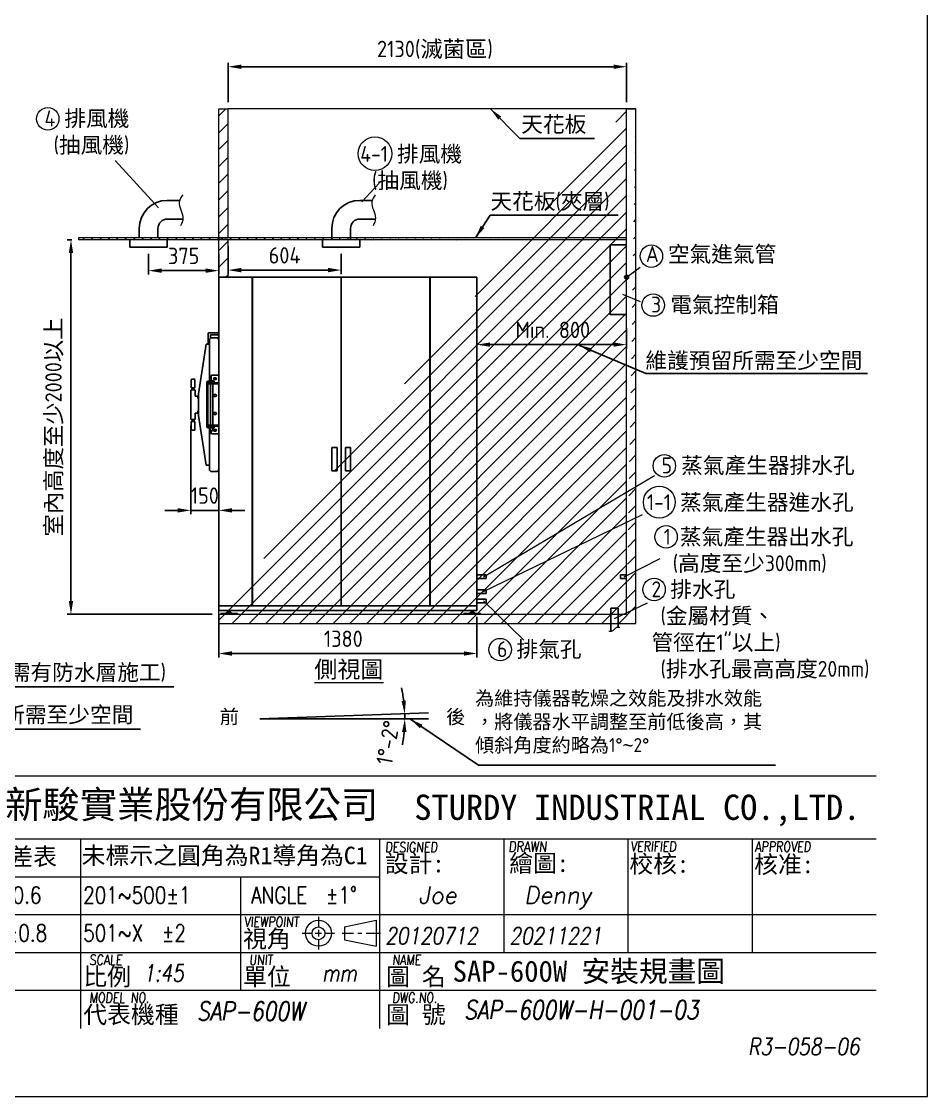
# Model space of a CAD drawing. Header units: millimetres. Extents: x -189900 to -176715, y -7867 to 1403.
# Drawn here: x -181558 to -176715, y -7867 to -2124 of the extents above; entities that cross this region are included whole.
import ezdxf

# ---------------------------------------------------------------- set-up
doc = ezdxf.new("R2010")
doc.units = ezdxf.units.MM
doc.header["$MEASUREMENT"] = 0
doc.linetypes.add('HIDDEN', pattern=[9.525, 6.35, -3.175])
doc.layers.get('0').update_dxf_attribs({"lineweight": 25})
for name, color, linetype, lineweight in [('D', 3, 'Continuous', 13), ('F', 7, 'Continuous', 15), ('H', 2, 'HIDDEN', 15), ('S', 4, 'Continuous', 15), ('T', 4, 'Continuous', 15)]:
    doc.layers.add(name, color=color, linetype=linetype, lineweight=lineweight)
doc.styles.get("Standard").update_dxf_attribs({"font": 'KAIU.TTF'})
doc.styles.add('STU25', font='isocp2.shx')
doc.styles.add('Text', font='romans.shx', dxfattribs={"width": 0.8, "oblique": 10})
doc.dimstyles.new('STU25', dxfattribs={"dimscale": 35, "dimtxt": 2.5, "dimasz": 2, "dimexe": 0.6, "dimexo": 1, "dimgap": 1, "dimtad": 1, "dimdsep": 46, "dimtxsty": 'STU25', "dimcen": 2, "dimazin": 2, "dimtfac": 1, "dimtmove": 0, "dimatfit": 3, "dimfxl": 0, "dimtolj": 1, "dimtzin": 0, "dimarcsym": 0})
doc.dimstyles.new('STU25$7', dxfattribs={"dimscale": 35, "dimtxt": 2.5, "dimasz": 2, "dimexe": 1.25, "dimexo": 0.625, "dimgap": 1, "dimtad": 0, "dimdec": 4, "dimdsep": 46, "dimtxsty": 'STU25', "dimcen": 2.5, "dimazin": 2, "dimtfac": 1, "dimtdec": 4, "dimtmove": 0, "dimatfit": 3, "dimfxl": 0, "dimtolj": 1, "dimtzin": 0, "dimarcsym": 0})
pattern_1 = [(45, (50709.91, 14226.26), (-44.90128, 44.90128), [])]

# ---------------------------------------------------------------- blocks, each defined once
blk = doc.blocks.new('*D1')
at = {"layer": 'D', "color": 0, "lineweight": -2}
for start, end in [(7.18063, 12.36126), (0, 2), (349.63874, 354.81937)]:
    blk.add_arc((-180283.5, -5849.7), 774.4, start, end, dxfattribs=at)
at = {"layer": 'D', "color": 0}
for points in [[(-179526.7, -5753.8), (-179503.5, -5751.9), (-179509.5, -5822.6)], [(-179500.5, -5920.1), (-179523.8, -5919.1), (-179509, -5849.7)]]:
    blk.add_solid(points, dxfattribs=at)
at = {"layer": 'Defpoints', "color": 0}
for p in [(-180283.5, -5849.7), (-180283.5, -5849.7), (-179509.2, -5831.6), (-179383, -5818.2), (-179382.5, -5849.7)]:
    blk.add_point(p, dxfattribs=at)
at = {"layer": 'D', "color": 0, "insert": (-179599.4, -5976.1), "char_height": 87.5, "attachment_point": 5, "rotation": 79.52599, "style": 'STU25'}
blk.add_mtext('1%%D-2%%D', dxfattribs=at)
blk = doc.blocks.new('*D2')
at = {"layer": 'D', "color": 0, "lineweight": -2}
for p, q in [((-180453.5, -3325), (-180453.5, -3473)), ((-179849.5, -3364.2), (-179849.5, -3473)), ((-180383.5, -3452), (-179919.5, -3452))]:
    blk.add_line(p, q, dxfattribs=at)
at = {"layer": 'D', "color": 0}
for points in [[(-180383.5, -3440.3), (-180383.5, -3463.7), (-180453.5, -3452)], [(-179919.5, -3463.7), (-179919.5, -3440.3), (-179849.5, -3452)]]:
    blk.add_solid(points, dxfattribs=at)
at = {"layer": 'Defpoints', "color": 0}
for p in [(-180453.5, -3290), (-179849.5, -3329.2), (-179849.5, -3452)]:
    blk.add_point(p, dxfattribs=at)
at = {"layer": 'D', "color": 0, "insert": (-180151.5, -3373.2), "char_height": 87.5, "attachment_point": 5, "style": 'STU25'}
blk.add_mtext('\\A1;604', dxfattribs=at)
blk = doc.blocks.new('*D4')
at = {"layer": 'D', "color": 0, "lineweight": -2}
for p, q in [((-181288.5, -3290), (-181314.4, -3290)), ((-181293.4, -5220), (-181293.4, -3360)), ((-180538.5, -5290), (-181314.4, -5290))]:
    blk.add_line(p, q, dxfattribs=at)
at = {"layer": 'D', "color": 0}
for points in [[(-181281.7, -3360), (-181305, -3360), (-181293.4, -3290)], [(-181305, -5220), (-181281.7, -5220), (-181293.4, -5290)]]:
    blk.add_solid(points, dxfattribs=at)
at = {"layer": 'Defpoints', "color": 0}
for p in [(-181293.4, -3290), (-181253.5, -3290), (-180503.5, -5290)]:
    blk.add_point(p, dxfattribs=at)
at = {"layer": 'D', "color": 0, "insert": (-181381.8, -4290), "char_height": 87.5, "attachment_point": 5, "rotation": 90, "style": 'STU25'}
blk.add_mtext('\\A1;{\\f標楷體|b0|i0|c136|p65;室內高度至少}2000{\\f標楷體|b0|i0|c136|p65;以上}', dxfattribs=at)
blk = doc.blocks.new('*D8')
at = {"layer": 'D', "color": 0, "lineweight": -2}
for p, q in [((-179123.5, -3761.6), (-179123.5, -3871.2)), ((-178323.5, -3761.6), (-178323.5, -3871.2)), ((-179053.5, -3850.2), (-178393.5, -3850.2))]:
    blk.add_line(p, q, dxfattribs=at)
at = {"layer": 'D', "color": 0}
for points in [[(-179053.5, -3838.5), (-179053.5, -3861.8), (-179123.5, -3850.2)], [(-178393.5, -3861.8), (-178393.5, -3838.5), (-178323.5, -3850.2)]]:
    blk.add_solid(points, dxfattribs=at)
at = {"layer": 'Defpoints', "color": 0}
for p in [(-179123.5, -3726.6), (-178323.5, -3726.6), (-178323.5, -3850.2)]:
    blk.add_point(p, dxfattribs=at)
at = {"layer": 'D', "color": 0, "insert": (-178718, -3771.4), "char_height": 87.5, "attachment_point": 5, "style": 'STU25'}
blk.add_mtext('\\A1;{\\Fisocp2.shx;Min. 800}', dxfattribs=at)
blk = doc.blocks.new('*D9')
at = {"layer": 'D', "color": 0, "lineweight": -2}
for p, q in [((-180453.5, -2555), (-180453.5, -2344.4)), ((-178323.5, -2555), (-178323.5, -2344.4)), ((-180383.5, -2365.4), (-178393.5, -2365.4))]:
    blk.add_line(p, q, dxfattribs=at)
at = {"layer": 'D', "color": 0}
for points in [[(-180383.5, -2353.8), (-180383.5, -2377.1), (-180453.5, -2365.4)], [(-178393.5, -2377.1), (-178393.5, -2353.8), (-178323.5, -2365.4)]]:
    blk.add_solid(points, dxfattribs=at)
at = {"layer": 'Defpoints', "color": 0}
for p in [(-178323.5, -2365.4), (-180453.5, -2590), (-178323.5, -2590)]:
    blk.add_point(p, dxfattribs=at)
at = {"layer": 'D', "color": 0, "insert": (-179348, -2275.3), "char_height": 87.5, "attachment_point": 5, "style": 'STU25'}
blk.add_mtext('\\A1;2130({\\f標楷體|b0|i0|c136|p65;滅菌區})', dxfattribs=at)
blk = doc.blocks.new('*D15')
at = {"layer": 'D', "color": 0, "lineweight": -2}
for p, q in [((-180503.5, -5305), (-180503.5, -5521.4)), ((-179123.5, -5305), (-179123.5, -5521.4)), ((-180433.5, -5500.4), (-179193.5, -5500.4))]:
    blk.add_line(p, q, dxfattribs=at)
at = {"layer": 'D', "color": 0}
for points in [[(-180433.5, -5488.7), (-180433.5, -5512.1), (-180503.5, -5500.4)], [(-179193.5, -5512.1), (-179193.5, -5488.7), (-179123.5, -5500.4)]]:
    blk.add_solid(points, dxfattribs=at)
at = {"layer": 'Defpoints', "color": 0}
for p in [(-180503.5, -5270), (-179123.5, -5270), (-179123.5, -5500.4)]:
    blk.add_point(p, dxfattribs=at)
at = {"layer": 'D', "color": 0, "insert": (-179837.8, -5421.6), "char_height": 87.5, "attachment_point": 5, "style": 'STU25'}
blk.add_mtext('\\A1;1380', dxfattribs=at)
blk = doc.blocks.new('*D16')
at = {"layer": 'D', "color": 0, "lineweight": -2}
for p, q in [((-180652.5, -4283.5), (-180652.5, -4756.7)), ((-180503.5, -4550.7), (-180503.5, -4756.7)), ((-180722.5, -4735.7), (-180792.5, -4735.7)), ((-180652.5, -4735.7), (-180503.5, -4735.7)), ((-180433.5, -4735.7), (-180363.5, -4735.7))]:
    blk.add_line(p, q, dxfattribs=at)
at = {"layer": 'D', "color": 0}
for points in [[(-180722.5, -4747.3), (-180722.5, -4724), (-180652.5, -4735.7)], [(-180433.5, -4724), (-180433.5, -4747.3), (-180503.5, -4735.7)]]:
    blk.add_solid(points, dxfattribs=at)
at = {"layer": 'Defpoints', "color": 0}
for p in [(-180652.5, -4248.5), (-180503.5, -4515.7), (-180503.5, -4735.7)]:
    blk.add_point(p, dxfattribs=at)
at = {"layer": 'D', "color": 0, "insert": (-180578, -4656.9), "char_height": 87.5, "attachment_point": 5, "style": 'STU25'}
blk.add_mtext('\\A1;{\\Fisocp2.shx;150}', dxfattribs=at)
blk = doc.blocks.new('*D19')
at = {"layer": 'D', "color": 0, "lineweight": -2}
for p, q in [((-180878.5, -3364.2), (-180878.5, -3475.8)), ((-180503.5, -3364.2), (-180503.5, -3475.8)), ((-180808.5, -3454.8), (-180573.5, -3454.8))]:
    blk.add_line(p, q, dxfattribs=at)
at = {"layer": 'D', "color": 0}
for points in [[(-180808.5, -3443.1), (-180808.5, -3466.5), (-180878.5, -3454.8)], [(-180573.5, -3466.5), (-180573.5, -3443.1), (-180503.5, -3454.8)]]:
    blk.add_solid(points, dxfattribs=at)
at = {"layer": 'Defpoints', "color": 0}
for p in [(-180878.5, -3329.2), (-180503.5, -3329.2), (-180503.5, -3454.8)]:
    blk.add_point(p, dxfattribs=at)
at = {"layer": 'D', "color": 0, "insert": (-180691, -3376.1), "char_height": 87.5, "attachment_point": 5, "style": 'STU25'}
blk.add_mtext('\\A1;375', dxfattribs=at)
blk = doc.blocks.new('新駿LOGO')
at = {"attachment_point": 1, "style": 'STU25'}
for s, insert, char_height in [('{\\f標楷體|b0|i0|c136|p65;新駿實業股份有限公司}', (-504.12, -439.33), 3.25), ('{\\f標楷體|b0|i0|c136|p65;STURDY\\H0.9667x; \\H1.034x;INDUSTRIAL CO.,LTD.}', (-455.51, -439.78), 3)]:
    blk.add_mtext(s, dxfattribs=dict(at, insert=insert, char_height=char_height))
blk = doc.blocks.new('H421')
at = {"layer": 'F', "color": 7}
for p, q in [((155.91, 38.09), (286.91, 38.09)), ((211.36, 38.09), (286.91, 38.09)), ((155.91, 30.59), (286.91, 30.59)), ((192.41, 30.59), (192.41, 17.09)), ((242.66, 30.59), (242.66, 17.09)), ((257.41, 30.59), (257.41, 17.09)), ((272.16, 30.59), (272.16, 17.09)), ((155.91, 26.09), (227.91, 26.09)), ((211.41, 26.09), (211.41, 17.09)), ((155.91, 21.59), (286.91, 21.59)), ((214.91, 21.59), (286.91, 21.59)), ((227.91, 21.59), (286.91, 21.59)), ((155.91, 17.09), (286.91, 17.09)), ((211.41, 17.09), (211.41, 12.59)), ((227.91, 17.09), (227.91, 8.09)), ((286.91, 12.59), (155.91, 12.59))]:
    blk.add_line(p, q, dxfattribs=at)
at = {"layer": 'F'}
for p, q in [((227.91, 30.59), (227.91, 17.09)), ((192.41, 17.09), (192.41, 8.09))]:
    blk.add_line(p, q, dxfattribs=at)
at = {"layer": 'F', "color": 0}
for p, q in [((220.66, 21.32), (220.66, 20.14)), ((223.77, 20.14), (227.5, 20.92)), ((227.5, 20.92), (227.5, 17.84)), ((218.72, 19.38), (219.89, 19.38)), ((220.27, 19.38), (221.04, 19.38)), ((220.66, 19.77), (220.66, 19)), ((221.42, 19.38), (222.57, 19.38)), ((223.49, 19.38), (224.81, 19.38)), ((223.77, 20.14), (223.77, 18.62)), ((225.34, 19.38), (225.81, 19.38)), ((226.31, 19.38), (228.03, 19.38)), ((220.66, 18.62), (220.66, 17.45)), ((223.77, 18.62), (227.5, 17.84))]:
    blk.add_line(p, q, dxfattribs=at)
for radius in [1.54, 0.762]:
    blk.add_circle((220.66, 19.38), radius, dxfattribs=at)
blk.add_blockref('新駿LOGO', (687.56, 475.62))
at = {"layer": 'F', "lineweight": -3}
for s, height, p in [('未標註者一般公差表', 2.076, (164.12, 27.45)), ('未標示之圓角為R1導角為C1', 2.0757, (192.54, 27.58)), ('設計:', 2.076, (228.54, 26.61)), ('繪圖:', 2.076, (243.32, 26.66)), ('校核:', 2.076, (257.59, 26.57)), ('核准:', 2.076, (272.41, 26.52)), ('視角', 2.076, (211.71, 17.69)), ('比例', 2.076, (192.73, 13.19)), ('單位', 2.076, (211.71, 13.19)), ('圖 名', 2.076, (228.7, 13.19)), ('代表機種', 2.076, (192.73, 8.69)), ('圖 號', 2.076, (228.7, 8.69))]:
    blk.add_text(s, height=height, dxfattribs=at).set_placement(p)
at = {"layer": 'F', "color": 1, "lineweight": 15, "style": 'Text', "oblique": 5, "width": 0.8}
for s, height, p in [('DESIGNED', 1.2, (228.57, 29.01)), ('DRAWN', 1.245, (243.23, 29.03)), ('VERIFIED', 1.2, (257.72, 29.09)), ('APPROVED', 1.2, (272.5, 29.06)), ('VIEWPOINT', 1.2, (211.83, 20.13)), ('SCALE', 1.2, (193.44, 15.63)), ('UNIT', 1.2, (212.42, 15.63)), ('NAME', 1.2, (229.41, 15.63)), ('MODEL NO.', 1.2, (193.44, 11.13)), ('DWG.NO.', 1.2, (229.41, 11.13))]:
    blk.add_text(s, height=height, dxfattribs=at).set_placement(p)
at = {"layer": 'F', "lineweight": 20, "style": 'Text', "width": 0.8}
for s, p in [('51~100±0.6', (174.32, 22.91)), ('201~500±1', (192.72, 22.91)), ('ANGLE  ±1%%D', (212.68, 22.91)), ('101~200±0.8', (173.63, 18.41)), ('501~X  ±2', (192.72, 18.41))]:
    blk.add_text(s, height=2, dxfattribs=at).set_placement(p)

msp = doc.modelspace()

# ---------------------------------------------------------------- hatches: boundary and pattern name
msp.add_hatch(color=256).paths.add_polyline_path([(-178312.7, -3490.03, 1), (-178334.222, -3490.03, 1)])
at = {"layer": 'H', "ltscale": 5}
h = msp.add_hatch(dxfattribs=at)
h.set_pattern_fill('ANSI31', color=256, scale=20, style=0)
h.set_pattern_definition(pattern_1)
h.paths.add_polyline_path([(-180453.461, -2590.03), (-180503.461, -2590.03), (-180503.461, -3280.03), (-180453.461, -3280.03)])
h = msp.add_hatch(dxfattribs=at)
h.set_pattern_fill('ANSI31', color=256, scale=20, style=0)
h.set_pattern_definition(pattern_1)
h.paths.add_polyline_path([(-178323.461, -2590.03), (-178273.461, -2590.03)], flags=16)
h.paths.add_polyline_path([(-178323.461, -2590.03), (-178273.461, -2590.03)], flags=16)
h.paths.add_polyline_path([(-178323.461, -2590.03), (-178273.461, -2590.03)], flags=0)
h.paths.add_polyline_path([(-178323.461, -2590.03), (-178273.461, -2590.03)], flags=0)
h.paths.add_polyline_path([(-178323.461, -2590.03), (-178273.461, -2590.03)], flags=0)
h.paths.add_polyline_path([(-178323.461, -2590.03), (-178273.461, -2590.03)], flags=0)
h.paths.add_polyline_path([(-178323.461, -2590.03), (-178273.461, -2590.03)], flags=0)
h.paths.add_polyline_path([(-178323.461, -2590.03), (-178273.461, -2590.03)], flags=0)
h.paths.add_polyline_path([(-178323.461, -2590.03), (-178273.461, -2590.03)], flags=0)
h.paths.add_polyline_path([(-178323.461, -2590.03), (-178273.461, -2590.03)], flags=0)
h.paths.add_polyline_path([(-178323.461, -2590.03), (-178273.461, -2590.03)], flags=0)
h.paths.add_polyline_path([(-178323.461, -2590.03), (-178273.461, -2590.03)], flags=0)
h.paths.add_polyline_path([(-178323.461, -2590.03), (-178273.461, -2590.03)], flags=0)
h.paths.add_polyline_path([(-178323.461, -2590.03), (-178273.461, -2590.03)], flags=0)
h.paths.add_polyline_path([(-178323.461, -2590.03), (-178273.461, -2590.03)], flags=0)
h.paths.add_polyline_path([(-178323.461, -2590.03), (-178273.461, -2590.03)], flags=0)
h.paths.add_polyline_path([(-178323.461, -2590.03), (-178273.461, -2590.03)], flags=0)
h.paths.add_polyline_path([(-178323.461, -2590.03), (-178273.461, -2590.03)], flags=0)
h.paths.add_polyline_path([(-178323.461, -2590.03), (-178273.461, -2590.03)], flags=0)
h.paths.add_polyline_path([(-178323.461, -2590.03), (-178273.461, -2590.03)], flags=0)
h.paths.add_polyline_path([(-178323.461, -2590.03), (-178273.461, -2590.03)], flags=0)
h.paths.add_polyline_path([(-178323.461, -2590.03), (-178273.461, -2590.03)], flags=0)
h.paths.add_polyline_path([(-178323.461, -2590.03), (-178273.461, -2590.03)], flags=0)
h.paths.add_polyline_path([(-178323.461, -2590.03), (-178273.461, -2590.03)], flags=0)
h.paths.add_polyline_path([(-178323.461, -2590.03), (-178273.461, -2590.03)], flags=0)
h.paths.add_polyline_path([(-178323.461, -2590.03), (-178273.461, -2590.03)], flags=0)
h.paths.add_polyline_path([(-178323.461, -2590.03), (-178273.461, -2590.03)], flags=0)
h.paths.add_polyline_path([(-178323.461, -2590.03), (-178273.461, -2590.03)], flags=0)
h.paths.add_polyline_path([(-178323.461, -2590.03), (-178273.461, -2590.03)], flags=0)
edge = h.paths.add_edge_path()
edge.add_line((-178273.461, -5340.03), (-178273.461, -2590.03))
edge.add_line((-178323.461, -5290.03), (-178323.461, -2590.03))
edge.add_line((-180503.461, -5340.03), (-178273.461, -5340.03))
edge.add_line((-180503.461, -5290.03), (-178323.461, -5290.03))
edge.add_line((-180503.461, -5290.03), (-180503.461, -5340.03))
at = {"layer": 'H'}
h = msp.add_hatch(dxfattribs=at)
h.set_pattern_fill('ANSI31', color=256, scale=10, style=0)
h.set_pattern_definition([(45, (33873.398, 15325.9), (-22.4506403, 22.4506403), [])])
h.paths.add_polyline_path([(-180503.461, -3280.03), (-181253.461, -3280.03), (-181253.461, -3290.03), (-180503.461, -3290.03)])
h = msp.add_hatch(dxfattribs=at)
h.set_pattern_fill('ANSI31', color=256, scale=20, style=0)
h.set_pattern_definition(pattern_1)
h.paths.add_polyline_path([(-180453.461, -3290.03), (-180503.461, -3290.03), (-180503.461, -3490.03), (-180453.461, -3490.03)])
h = msp.add_hatch(dxfattribs=at)
h.set_pattern_fill('ANSI31', color=256, scale=10, style=0)
h.set_pattern_definition([(45, (50712.115, 14226.26), (-22.4506403, 22.4506403), [])])
edge = h.paths.add_edge_path()
edge.add_line((-180501.254, -3290.03), (-180501.254, -3280.03))
edge.add_line((-180501.254, -3280.03), (-180451.254, -3280.03))
edge.add_line((-178321.254, -3280.03), (-180501.254, -3280.03))
edge.add_line((-178321.254, -3290.03), (-180501.254, -3290.03))
edge.add_line((-178321.254, -3290.646), (-178321.254, -3280.03))

# ---------------------------------------------------------------- linework, layer by layer
for p, q in [((-180778.461, -3079.282), (-180712.541, -3079.282)), ((-179749.461, -3079.282), (-179683.541, -3079.282)), ((-180778.461, -3179.282), (-180695.167, -3179.282)), ((-179749.461, -3179.282), (-179666.167, -3179.282)), ((-180928.461, -3280.03), (-180928.461, -3229.282)), ((-180828.461, -3280.03), (-180828.461, -3229.282)), ((-179899.461, -3290.03), (-179899.461, -3229.282)), ((-179799.461, -3290.03), (-179799.461, -3229.282)), ((-180978.461, -3290.03), (-180978.461, -3329.174)), ((-180978.461, -3329.174), (-180778.461, -3329.174)), ((-180778.461, -3290.03), (-180778.461, -3329.174)), ((-179949.461, -3290.03), (-179949.461, -3329.174)), ((-179949.461, -3329.174), (-179749.461, -3329.174)), ((-179749.461, -3290.03), (-179749.461, -3329.174)), ((-180503.461, -5270.03), (-180503.461, -3490.03)), ((-180503.461, -3490.03), (-179123.461, -3490.03)), ((-179849.461, -3490.03), (-179849.461, -5245.03)), ((-179848.461, -3490.03), (-179848.461, -5245.03)), ((-179374.461, -3490.03), (-179374.461, -5245.03)), ((-179373.461, -5245.03), (-179373.461, -3490.03)), ((-179123.461, -3490.03), (-179123.461, -3515.03)), ((-179123.461, -5270.03), (-179123.461, -3515.03)), ((-180559.461, -3789.53), (-180559.461, -3845.53)), ((-180505.461, -3786.53), (-180556.461, -3786.53)), ((-180505.461, -3805.03), (-180505.461, -3780.03)), ((-180505.461, -3780.03), (-180503.461, -3780.03)), ((-180503.461, -3780.03), (-180503.461, -3805.03)), ((-180571.661, -3847.53), (-180612.461, -4113.73)), ((-180571.661, -3847.53), (-180553.461, -3847.53)), ((-180565.961, -3845.53), (-180553.461, -3845.53)), ((-180565.961, -3847.53), (-180565.961, -3845.53)), ((-180553.461, -3838.73), (-180553.461, -3825.73)), ((-180553.461, -3838.73), (-180553.461, -4045.03)), ((-180547.461, -3798.53), (-180547.461, -3815.338)), ((-180505.461, -3798.53), (-180547.461, -3798.53)), ((-180541.461, -3813.73), (-180515.461, -3813.73)), ((-180503.461, -3805.03), (-180505.461, -3805.03)), ((-180503.461, -3825.73), (-180503.461, -3866.23)), ((-180503.461, -3846.23), (-180503.461, -4496.23)), ((-180543.461, -4017.722), (-180543.461, -4043.03)), ((-180538.461, -4012.722), (-180508.461, -4012.722)), ((-180503.461, -4017.722), (-180503.461, -4322.339)), ((-180651.508, -4081.715), (-180651.508, -4039.508)), ((-180646.508, -4034.508), (-180635.508, -4034.508)), ((-180630.508, -4081.715), (-180630.508, -4039.508)), ((-180567.461, -4287.03), (-180567.461, -4053.03)), ((-180561.461, -4053.03), (-180561.461, -4287.03)), ((-180559.461, -4045.03), (-180527.461, -4045.03)), ((-180527.461, -4051.03), (-180559.461, -4051.03)), ((-180557.461, -4054.03), (-180557.461, -4060.03)), ((-180557.461, -4054.03), (-180503.461, -4054.03)), ((-180557.461, -4060.03), (-180503.461, -4060.03)), ((-180549.961, -4045.03), (-180549.961, -4043.03)), ((-180532.961, -4043.03), (-180549.961, -4043.03)), ((-180532.961, -4045.03), (-180532.961, -4043.03)), ((-180527.461, -4045.03), (-180527.461, -4051.03)), ((-180651.008, -4092.48), (-180652.508, -4093.98)), ((-180652.508, -4093.98), (-180652.508, -4248.48)), ((-180651.508, -4081.715), (-180630.508, -4081.715)), ((-180651.008, -4092.48), (-180631.008, -4092.48)), ((-180645.758, -4092.48), (-180645.758, -4081.715)), ((-180636.258, -4092.48), (-180636.258, -4081.715)), ((-180631.008, -4092.48), (-180629.508, -4093.98)), ((-180629.508, -4093.98), (-180629.508, -4126.23)), ((-180629.508, -4126.23), (-180616.008, -4126.23)), ((-180614.508, -4127.73), (-180616.008, -4126.23)), ((-180614.508, -4127.73), (-180614.508, -4138.73)), ((-180612.461, -4228.73), (-180612.461, -4113.73)), ((-180612.461, -4228.73), (-180612.461, -4113.73)), ((-180614.508, -4138.73), (-180612.045, -4138.73)), ((-180651.008, -4249.98), (-180652.508, -4248.48)), ((-180631.008, -4249.98), (-180651.008, -4249.98)), ((-180645.758, -4249.98), (-180645.758, -4260.746)), ((-180636.258, -4249.98), (-180636.258, -4260.746)), ((-180631.008, -4249.98), (-180629.508, -4248.48)), ((-180629.508, -4216.23), (-180629.508, -4248.48)), ((-180616.008, -4216.23), (-180629.508, -4216.23)), ((-180616.008, -4216.23), (-180614.508, -4214.73)), ((-180612.045, -4203.73), (-180614.508, -4203.73)), ((-180614.508, -4203.73), (-180614.508, -4214.73)), ((-180571.661, -4494.93), (-180612.461, -4228.73)), ((-180651.508, -4260.746), (-180630.508, -4260.746)), ((-180651.508, -4260.746), (-180651.508, -4302.952)), ((-180630.508, -4260.746), (-180630.508, -4302.952)), ((-180527.461, -4289.03), (-180559.461, -4289.03)), ((-180527.461, -4295.03), (-180559.461, -4295.03)), ((-180557.461, -4286.03), (-180557.461, -4280.03)), ((-180557.461, -4280.03), (-180503.461, -4280.03)), ((-180557.461, -4286.03), (-180503.461, -4286.03)), ((-180553.461, -4295.03), (-180553.461, -4503.73)), ((-180547.961, -4302.262), (-180545.461, -4310.03)), ((-180537.461, -4310.03), (-180534.961, -4302.262)), ((-180527.461, -4289.03), (-180527.461, -4295.03)), ((-180646.508, -4307.952), (-180635.508, -4307.952)), ((-180545.461, -4310.03), (-180537.461, -4310.03)), ((-180543.461, -4310.03), (-180543.461, -4322.339)), ((-180538.461, -4327.339), (-180508.461, -4327.339)), ((-179898.461, -4400.03), (-179898.461, -4525.03)), ((-179871.461, -4400.03), (-179898.461, -4400.03)), ((-179871.461, -4525.03), (-179871.461, -4400.03)), ((-179826.461, -4525.03), (-179826.461, -4400.03)), ((-179826.461, -4400.03), (-179799.461, -4400.03)), ((-179799.461, -4400.03), (-179799.461, -4525.03)), ((-180503.461, -4515.73), (-180503.461, -4476.23)), ((-180553.461, -4494.93), (-180571.661, -4494.93)), ((-180553.461, -4503.73), (-180553.461, -4515.73)), ((-180540.461, -4528.73), (-180516.461, -4528.73)), ((-179898.461, -4525.03), (-179871.461, -4525.03)), ((-179799.461, -4525.03), (-179826.461, -4525.03)), ((-179123.461, -5100.03), (-179123.461, -5080.03)), ((-179123.461, -5080.03), (-179073.461, -5080.03)), ((-179073.461, -5100.03), (-179123.461, -5100.03)), ((-179073.461, -5080.03), (-179073.461, -5100.03)), ((-178355.836, -5080.03), (-178355.836, -5100.03)), ((-178355.836, -5080.03), (-178323.461, -5080.03)), ((-178355.836, -5100.03), (-178323.461, -5100.03)), ((-179123.461, -5160.03), (-179073.461, -5160.03)), ((-179073.461, -5160.03), (-179073.461, -5180.03)), ((-179073.461, -5180.03), (-179123.461, -5180.03)), ((-179073.461, -5210.03), (-179123.461, -5210.03)), ((-179073.461, -5230.03), (-179073.461, -5210.03)), ((-180503.461, -5245.03), (-179123.461, -5245.03)), ((-180503.461, -5270.03), (-179123.461, -5270.03)), ((-180458.853, -5287.03), (-180458.853, -5279.03)), ((-180458.853, -5279.03), (-180438.069, -5279.03)), ((-180454.461, -5270.03), (-180454.461, -5279.03)), ((-180442.461, -5270.03), (-180454.461, -5270.03)), ((-180442.461, -5279.03), (-180442.461, -5270.03)), ((-180438.069, -5279.03), (-180438.069, -5287.03)), ((-179158.853, -5287.03), (-179158.853, -5279.03)), ((-179158.853, -5279.03), (-179138.069, -5279.03)), ((-179154.461, -5270.03), (-179154.461, -5279.03)), ((-179142.461, -5270.03), (-179154.461, -5270.03)), ((-179142.461, -5279.03), (-179142.461, -5270.03)), ((-179138.069, -5279.03), (-179138.069, -5287.03)), ((-179123.461, -5230.03), (-179073.461, -5230.03)), ((-178368.461, -5257.655), (-178408.461, -5257.655)), ((-178408.461, -5257.655), (-178408.461, -5380.912)), ((-178368.461, -5257.655), (-178368.461, -5359.079)), ((-180492.961, -5287.03), (-180403.961, -5287.03)), ((-180492.961, -5290.03), (-180492.961, -5287.03)), ((-180403.961, -5290.03), (-180492.961, -5290.03)), ((-180403.961, -5287.03), (-180403.961, -5290.03)), ((-179192.961, -5287.03), (-179103.961, -5287.03)), ((-179192.961, -5290.03), (-179192.961, -5287.03)), ((-179103.961, -5290.03), (-179192.961, -5290.03)), ((-179103.961, -5287.03), (-179103.961, -5290.03)), ((-180283.459, -5849.65), (-179383.008, -5818.206)), ((-180283.459, -5849.65), (-179382.459, -5849.65))]:
    msp.add_line(p, q)
at = {"ltscale": 5}
for p, q in [((-180324.461, -5244.03), (-180324.461, -3490.03)), ((-180322.461, -3490.03), (-180322.461, -5244.03))]:
    msp.add_line(p, q, dxfattribs=at)
at = {"ltscale": 0.5}
for p, q in [((-180547.961, -4051.03), (-180547.961, -4054.03)), ((-180547.961, -4060.03), (-180547.961, -4280.03)), ((-180534.961, -4051.03), (-180534.961, -4054.03)), ((-180534.961, -4060.03), (-180534.961, -4280.03)), ((-180547.961, -4286.03), (-180547.961, -4289.03)), ((-180547.961, -4295.03), (-180547.961, -4302.262)), ((-180534.961, -4286.03), (-180534.961, -4289.03)), ((-180534.961, -4295.03), (-180534.961, -4302.262))]:
    msp.add_line(p, q, dxfattribs=at)
msp.add_lwpolyline([(-178323.461, -3316.161), (-178411.047, -3316.161), (-178411.047, -3690.03), (-178323.461, -3690.03)])
for points in [[(-180525.961, -4027.283), (-180520.961, -4027.283, -1), (-180520.961, -4037.283), (-180525.961, -4037.283, -1)], [(-180525.961, -4117.092), (-180520.961, -4117.092, -1), (-180520.961, -4127.092), (-180525.961, -4127.092, -1)], [(-180525.961, -4222.968), (-180520.961, -4222.968, 1), (-180520.961, -4212.968), (-180525.961, -4212.968, 1)], [(-180525.961, -4312.777), (-180520.961, -4312.777, 1), (-180520.961, -4302.777), (-180525.961, -4302.777, 1)]]:
    msp.add_lwpolyline(points, format="xyb", close=True)
msp.add_circle((-178323.461, -3490.03), 10.761)
for centre, radius, start, end in [((-180778.461, -3229.282), 150, 90, 180), ((-179749.461, -3229.282), 150, 90, 180), ((-180778.461, -3229.282), 50, 90, 180), ((-179749.461, -3229.282), 50, 90, 180), ((-180556.461, -3789.53), 3, 90, 180), ((-180541.461, -3825.73), 12, 90, 180), ((-180515.461, -3825.73), 12, 0, 90), ((-180538.461, -4017.722), 5, 90, 180), ((-180508.461, -4017.722), 5, 0, 90), ((-180646.508, -4039.508), 5, 90, 180), ((-180635.508, -4039.508), 5, 0, 90), ((-180559.461, -4053.03), 8, 90, 180), ((-180559.461, -4053.03), 2, 90, 180), ((-180646.508, -4302.952), 5, 180, 270), ((-180635.508, -4302.952), 5, 270, 0), ((-180559.461, -4287.03), 8, 180, 270), ((-180559.461, -4287.03), 2, 180, 270), ((-180538.461, -4322.339), 5, 180, 270), ((-180508.461, -4322.339), 5, 270, 0), ((-180540.461, -4515.73), 13, 180, 270), ((-180516.461, -4515.73), 13, 270, 0)]:
    msp.add_arc(centre, radius, start, end)
at = {"layer": 'D'}
for p, q in [((-180825.749, -3119.865), (-181056.889, -2866.784)), ((-179739.11, -3087.233), (-179646.041, -2987.671)), ((-178323.461, -3490.03), (-178250.518, -3435.975)), ((-178345.894, -3580.349), (-178251.854, -3620.263)), ((-179089.321, -5090.03), (-178174.818, -4549.374)), ((-179089.321, -5168.446), (-178239.564, -4757.456)), ((-178336.806, -5090.537), (-178143.673, -4993.287)), ((-179087.978, -5219.647), (-178873.428, -5429.725)), ((-178388.586, -5312.931), (-178212.651, -5229.723)), ((-179991.204, -5654.804), (-179622.24, -5654.804))]:
    msp.add_line(p, q, dxfattribs=at)
for centre, radius in [((-181417.438, -2643.482), 60), ((-179668.818, -2830.018), 90), ((-178191.41, -3377.578), 60), ((-178181.455, -3638.903), 60), ((-178122.011, -4497.99), 60), ((-178148.968, -4691.805), 85), ((-178112.702, -4876.927), 60), ((-178176.696, -5158.496), 60), ((-178999.152, -5479.582), 60)]:
    msp.add_circle(centre, radius, dxfattribs=at)
for points in [[(-180696.226, -3049.705), (-180714.488, -3087.609), (-180694.822, -3173.947), (-180707.465, -3216.064)], [(-179667.226, -3049.705), (-179685.488, -3087.609), (-179665.822, -3173.947), (-179678.465, -3216.064)], [(-178419.125, -5379.772), (-178400.796, -5379.772), (-178374.39, -5359.903), (-178359.168, -5359.903)]]:
    msp.add_spline(points, degree=3, dxfattribs=at)
at = {"layer": 'F', "color": 6}
msp.add_lwpolyline([(-189900.41, 1402.856), (-189900.41, -7867.144), (-176715.41, -7867.144), (-176715.41, 1402.856)], close=True, dxfattribs=at)
msp.add_lwpolyline([(-189900.41, 1402.856), (-189900.41, -7867.144), (-176715.41, -7867.144), (-176715.41, 1402.856)], close=True, dxfattribs=at)
at = {"layer": 'S'}
for p, q in [((-180503.461, -5340.03), (-180503.461, -2590.03)), ((-180503.461, -2590.03), (-180453.461, -2590.03)), ((-180503.461, -2590.03), (-180453.461, -2590.03)), ((-178323.461, -2590.03), (-180453.461, -2590.03)), ((-180453.461, -3280.03), (-180453.461, -2590.03)), ((-178323.461, -5290.03), (-178323.461, -2590.03)), ((-178273.461, -2590.03), (-178323.461, -2590.03)), ((-178323.461, -2590.03), (-178273.461, -2590.03)), ((-178273.461, -5340.03), (-178273.461, -2590.03)), ((-178323.461, -3280.03), (-181253.461, -3280.03)), ((-181253.461, -3280.03), (-181253.461, -3290.03)), ((-178323.461, -3290.03), (-181253.461, -3290.03)), ((-180503.461, -3280.03), (-180453.461, -3280.03)), ((-180503.461, -3290.03), (-180503.461, -3280.03)), ((-180453.461, -3490.03), (-180453.461, -3290.03)), ((-178323.461, -3290.646), (-178323.461, -3280.03)), ((-180503.461, -3490.03), (-180453.461, -3490.03)), ((-180503.461, -5290.03), (-178323.461, -5290.03)), ((-180503.461, -5290.03), (-180503.461, -5340.03)), ((-180503.461, -5340.03), (-178273.461, -5340.03))]:
    msp.add_line(p, q, dxfattribs=at)

# ---------------------------------------------------------------- block references
at = {"xscale": 45, "yscale": 45, "zscale": 45}
msp.add_blockref('H421', (-189900.41, -7867.144), dxfattribs=at)

# ---------------------------------------------------------------- texts
at = {"layer": 'D', "color": 4}
msp.add_text('SAP-600W 安裝規畫圖', height=112.5, dxfattribs=at).set_placement((-179253.495, -7254.109))
at = {"layer": 'D', "attachment_point": 1}
for s, insert, char_height in [('{\\Fisocp2.shx;\\C3;4 \\f標楷體|b0|i0|c136|p65;排風機\\P\\Fisocp2.shx; (\\f標楷體|b0|i0|c136|p65;抽風機\\Fisocp2.shx;)}', (-181434.757, -2599.215), 85), ('{\\C3;天花板 }', (-178886.94, -2629.847), 85), ('{\\Fisocp2.shx;\\C3;4-1 \\f標楷體|b0|i0|c136|p65;排風機\\P\\f???|b0|i0|c0|p65;  \\Fisocp2.shx;(\\f標楷體|b0|i0|c136|p65;抽風機\\Fisocp2.shx;)}', (-179747.005, -2788.87), 85), ('{\\C3;天花板\\Fisocp2.shx;(\\f標楷體|b0|i0|c136|p65;夾層\\Fisocp2.shx;)}', (-179051.566, -3041.4), 85), ('{\\Fisocp2.shx;\\C3;A \\f標楷體|b0|i0|c136|p65;空氣進氣管}', (-178220.426, -3323.535), 85), ('{\\Fisocp2.shx;\\C3;3 \\f標楷體|b0|i0|c136|p65;電氣控制箱}', (-178192.488, -3593.767), 85), ('{\\C3;維護預留所需至少空間}', (-178223.116, -3892.226), 85), ('{\\Fisocp2.shx;\\C3;5\\Fisocp3.shx; \\f標楷體|b0|i0|c136|p65;蒸氣產生器排水孔}', (-178136.459, -4452.721), 85), ('{\\Fisocp2.shx;\\C3;1-1\\Fisocp3.shx; \\f標楷體|b0|i0|c136|p65;蒸氣產生器進水孔}', (-178214.84, -4649.696), 85), ('{\\Fisocp2.shx;\\C3;6 \\f標楷體|b0|i0|c136|p65;排氣孔}', (-179016.048, -5434.782), 85), ('{\\C3;地板\\Fisocp2.shx;(\\f標楷體|b0|i0|c136|p65;注意需有防水層施工\\Fisocp2.shx;)}', (-182118.085, -5558.232), 85), ('{\\C11;側視圖}', (-179992.229, -5539.739), 90), ('{\\C3;為維持儀器乾燥之效能及排水效能\\P，將儀器水平調整至前低後高，其\\P傾斜角度約略為\\Fisocp2.shx;1%%D\\f???|b0|i0|c0|p65;~\\Fisocp2.shx;2%%D}', (-179133.69, -5702.075), 75), ('{\\C3;維護預留所需至少空間}', (-182119.416, -5784.166), 85)]:
    msp.add_mtext(s, dxfattribs=dict(at, insert=insert, char_height=char_height))
at = {"layer": 'D', "char_height": 85, "attachment_point": 1, "style": 'STU25'}
for s, insert in [('{\\C3;1 \\f標楷體|b0|i0|c136|p65;蒸氣產生器出水孔\\P\\Fisocp2.shx; (\\f標楷體|b0|i0|c136|p65;高度至少\\Fisocp2.shx;300mm)}', (-178125.714, -4834.194)), ('{\\C3;2 \\f標楷體|b0|i0|c136|p65;排水孔\\P\\Fisocp2.shx|c136; (\\f標楷體|b0|i0|c136|p65;金屬材質、\\P管徑在\\Fisocp2.shx|c136;1"\\f標楷體|b0|i0|c136|p65;以上\\Fisocp2.shx|c136;)\\P (\\f標楷體|b0|i0|c136|p65;排水孔最高高度\\Fisocp2.shx|c136;20mm)}', (-178191.079, -5114.875))]:
    msp.add_mtext(s, dxfattribs=dict(at, insert=insert))
at = {"layer": 'D', "char_height": 75, "width": 218.181, "attachment_point": 1}
for s, insert in [(' 前', (-180549.029, -5800.525)), ('{\\Fisocp2.shx; }後', (-179331.153, -5800.975))]:
    msp.add_mtext(s, dxfattribs=dict(at, insert=insert))
at = {"layer": 'T', "lineweight": 20, "style": 'Text', "oblique": 10}
for s, p in [('Joe', (-179435.919, -6835.981)), ('Denny', (-178870.864, -6835.981))]:
    msp.add_text(s, height=90, dxfattribs=at).set_placement(p)
at = {"layer": 'T', "lineweight": 20, "style": 'Text', "oblique": 10, "width": 0.8}
for s, height, p in [('20120712', 90, (-179613.238, -7053.894)), ('20211221', 90, (-178949.488, -7053.894)), ('1:45', 90, (-180906.89, -7252.771)), ('mm', 90, (-179950.274, -7252.516)), ('SAP-600W', 99, (-180619.93, -7460.373)), ('SAP-600W-H-001-03', 99, (-179192.152, -7454.08))]:
    msp.add_text(s, height=height, dxfattribs=at).set_placement(p)
at = {"layer": 'T', "linetype": 'Continuous', "lineweight": 20, "insert": (-177674.58, -7555.121), "char_height": 90, "attachment_point": 1, "style": 'Text'}
msp.add_mtext('{R3-058-06}', dxfattribs=at)

# ---------------------------------------------------------------- dimensions: what is measured, and where the dimension line sits
at = {"layer": 'D'}
for base, p1, p2, text, picture, middle in [((-178323.461, -2365.43), (-180453.461, -2590.03), (-178323.461, -2590.03), '<>({\\f標楷體|b0|i0|c136|p65;滅菌區})', '*D9', (-179348.024, -2365.43)), ((-178323.461, -3850.17), (-179123.461, -3726.565), (-178323.461, -3726.565), '{\\Fisocp2.shx;Min. <>}', '*D8', (-178717.983, -3850.17)), ((-180503.461, -4735.682), (-180652.508, -4248.48), (-180503.461, -4515.73), '{\\Fisocp2.shx;150}', '*D16', (-180577.985, -4735.682))]:
    dim = msp.add_linear_dim(base=base, p1=p1, p2=p2, text=text, dimstyle='STU25', dxfattribs=at)
    dim.commit()
    dim.dimension.update_dxf_attribs({"geometry": picture, "text_midpoint": middle, "dimtype": 160})
dim = msp.add_linear_dim(base=(-181293.378, -3290.03), p1=(-180503.461, -5290.03), p2=(-181253.461, -3290.03), angle=90, text='{\\f標楷體|b0|i0|c136|p65;室內高度至少}<>{\\f標楷體|b0|i0|c136|p65;以上}', dimstyle='STU25', dxfattribs=at)
dim.commit()
dim.dimension.update_dxf_attribs({"geometry": '*D4', "text_midpoint": (-181293.378, -4290.03), "dimtype": 160})
for base, p1, p2, picture, middle in [((-180503.461, -3454.803), (-180878.461, -3329.174), (-180503.461, -3329.174), '*D19', (-180690.961, -3376.053)), ((-179849.461, -3451.986), (-180453.461, -3290.03), (-179849.461, -3329.174), '*D2', (-180151.461, -3373.236))]:
    dim = msp.add_linear_dim(base=base, p1=p1, p2=p2, dimstyle='STU25', dxfattribs=at)
    dim.commit()
    dim.dimension.update_dxf_attribs({"geometry": picture, "text_midpoint": middle})
dim = msp.add_linear_dim(base=(-179123.461, -5500.388), p1=(-180503.461, -5270.03), p2=(-179123.461, -5270.03), dimstyle='STU25', dxfattribs=at)
dim.commit()
dim.dimension.update_dxf_attribs({"geometry": '*D15', "text_midpoint": (-179837.829, -5500.388), "dimtype": 160})
dim = msp.add_angular_dim_2l(base=(-179509.232, -5831.63), line1=((-180283.459, -5849.65), (-179382.459, -5849.65)), line2=((-180283.459, -5849.65), (-179383.008, -5818.206)), text='1%%D-2%%D', dimstyle='STU25', override={"dimtxsty": 'STU25'}, dxfattribs=at)
dim.commit()
dim.dimension.update_dxf_attribs({"geometry": '*D1', "text_midpoint": (-179521.926, -5990.435), "dimtype": 162})

# ---------------------------------------------------------------- leaders
for points in [[(-179051.339, -2590.03), (-178894.874, -2749.042), (-178494.784, -2749.042)], [(-179131.325, -3280.03), (-179053.649, -3159.173), (-178368.042, -3159.173)], [(-178578.443, -3853.265), (-178221.744, -4004.977), (-177035.737, -4004.977)], [(-182442.033, -5290.03), (-182127.757, -5678.718), (-180743.731, -5678.718)], [(-182355.766, -5639.976), (-182118.044, -5904.122), (-180921.036, -5904.122)], [(-179479.517, -5851.436), (-179114.488, -6096.386), (-177528.527, -6096.386)]]:
    msp.add_leader(points, dimstyle='STU25$7', override={"dimgap": 1, "dimtad": 0}, dxfattribs=at)

doc.saveas('drawing.dxf')
